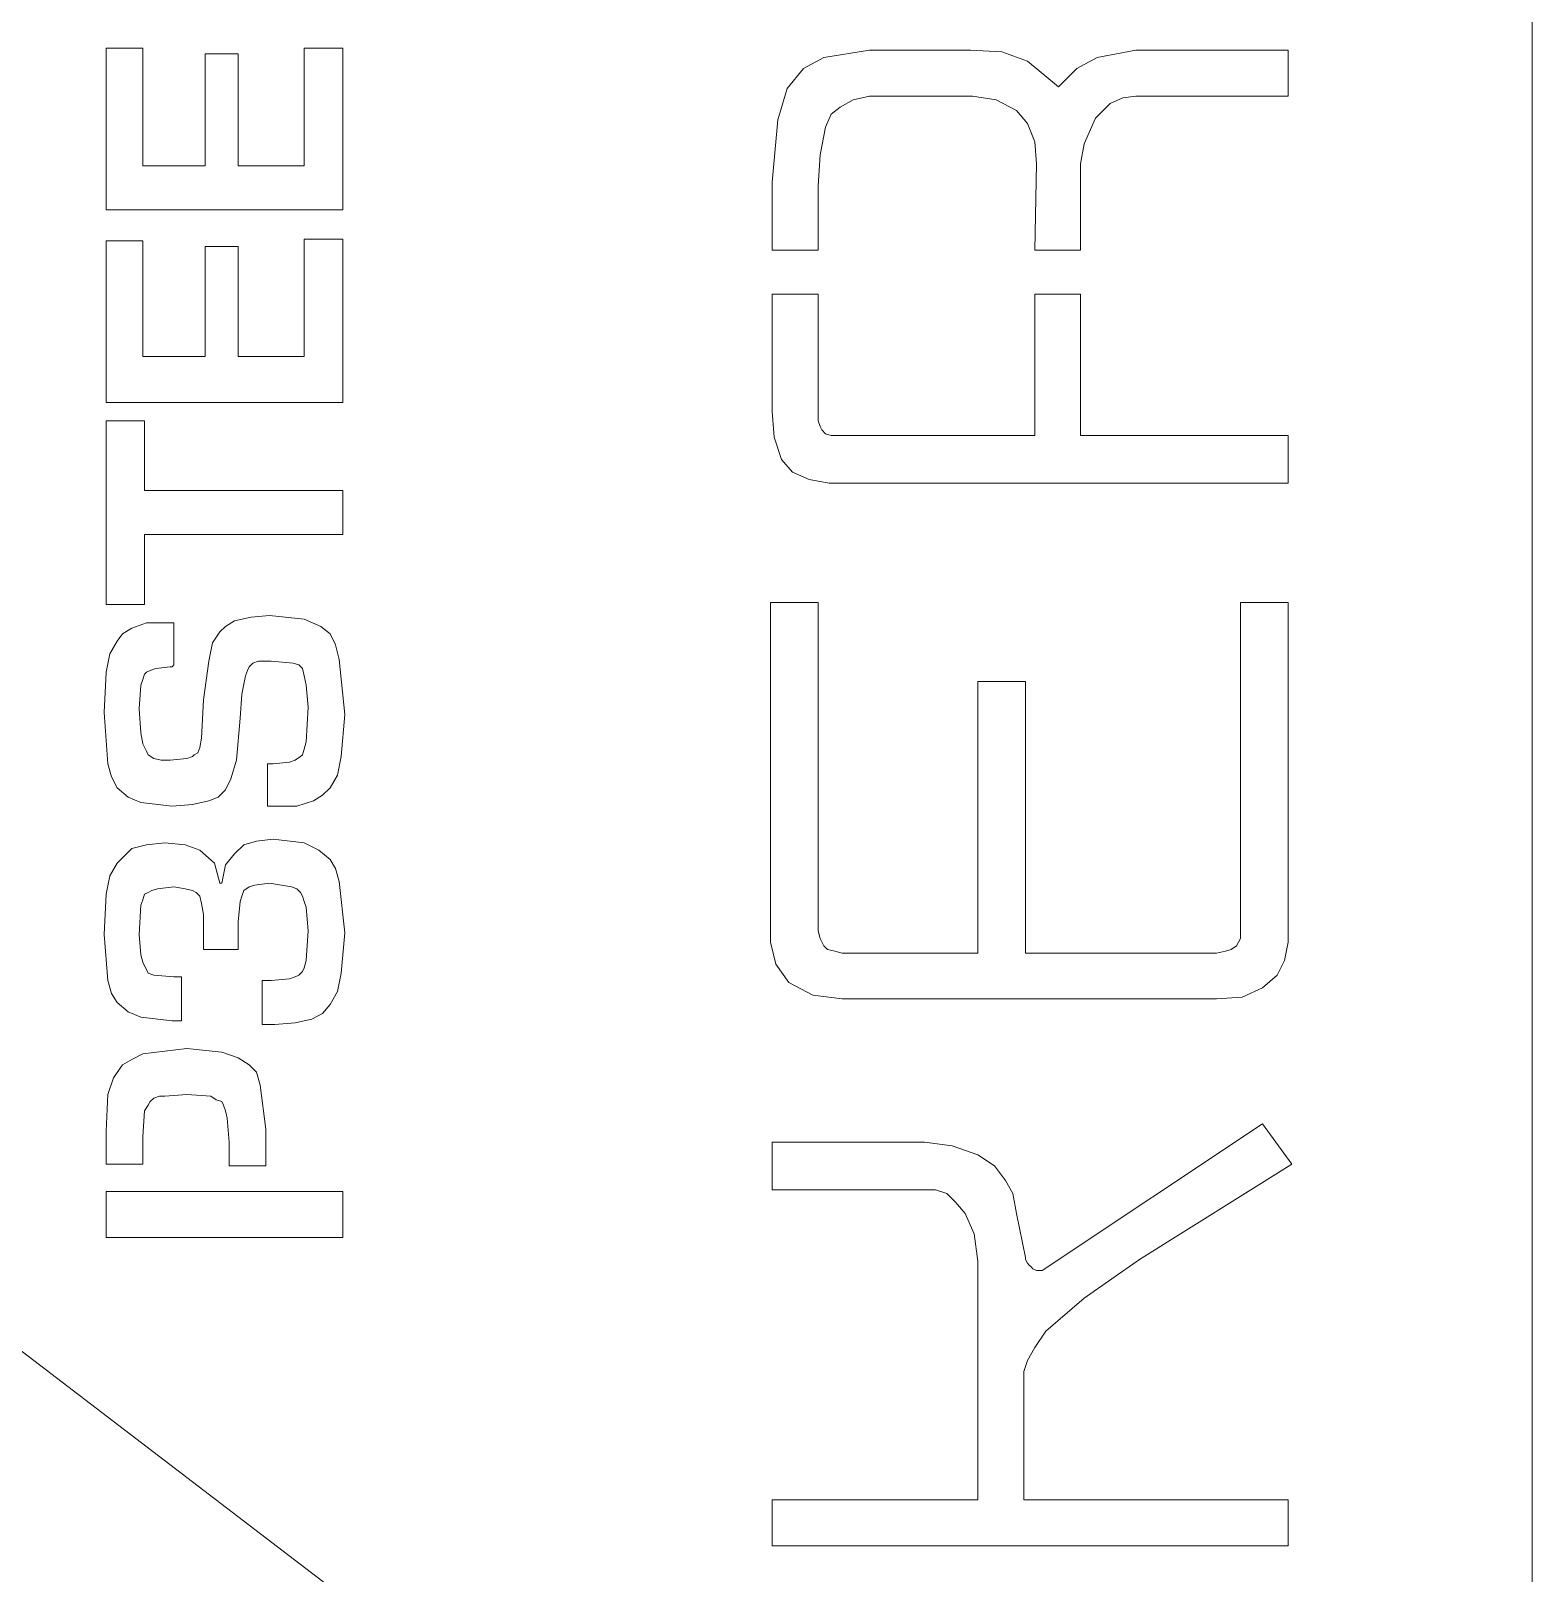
# Model space of a CAD drawing. Header units: inches. Extents: x 0 to 612, y 168 to 624.
# Drawn here: x 41.76 to 70.06, y 340.35 to 369.42 of the extents above; entities that cross this region are included whole.
import ezdxf

# ---------------------------------------------------------------- set-up
doc = ezdxf.new("R2010")
doc.units = ezdxf.units.IN
doc.header["$MEASUREMENT"] = 0
doc.layers.add('Capa 1', color=7, linetype='Continuous')

# ---------------------------------------------------------------- blocks, each defined once
blk = doc.blocks.new('block 1224')
at = {"layer": 'Capa 1', "color": 7, "lineweight": 9, "true_color": 0xffffff}
blk.add_lwpolyline([(45.88, 349.926), (45.673, 350.063), (45.362, 350.168), (44.705, 350.237)], dxfattribs=at)
blk = doc.blocks.new('block 1226')
at = {"layer": 'Capa 1', "color": 7, "lineweight": 9, "true_color": 0xffffff}
blk.add_lwpolyline([(46.192, 348.023), (46.192, 348.508)], dxfattribs=at)
blk = doc.blocks.new('block 1227')
at = {"layer": 'Capa 1', "color": 7, "lineweight": 9, "true_color": 0xffffff}
blk.add_lwpolyline([(45.5, 348.473), (45.5, 348.023)], dxfattribs=at)
blk = doc.blocks.new('block 1229')
at = {"layer": 'Capa 1', "color": 7, "lineweight": 9, "true_color": 0xffffff}
blk.add_lwpolyline([(44.705, 349.372), (45.154, 349.338), (45.258, 349.269), (45.362, 349.234)], dxfattribs=at)
blk = doc.blocks.new('block 1232')
at = {"layer": 'Capa 1', "color": 7, "lineweight": 9, "true_color": 0xffffff}
blk.add_lwpolyline([(43.183, 348.058), (43.875, 348.058)], dxfattribs=at)
blk = doc.blocks.new('block 1238')
at = {"layer": 'Capa 1', "color": 7, "lineweight": 9, "true_color": 0xffffff}
blk.add_lwpolyline([(45.5, 348.023), (46.192, 348.023)], dxfattribs=at)
blk = doc.blocks.new('block 1241')
at = {"layer": 'Capa 1', "color": 7, "lineweight": 9, "true_color": 0xffffff}
blk.add_lwpolyline([(45.362, 349.234), (45.396, 349.165), (45.431, 349.061), (45.466, 348.923), (45.5, 348.473)], dxfattribs=at)
blk = doc.blocks.new('block 1243')
at = {"layer": 'Capa 1', "color": 7, "lineweight": 9, "true_color": 0xffffff}
blk.add_lwpolyline([(44.013, 349.234), (44.082, 349.303), (44.186, 349.338), (44.29, 349.338), (44.705, 349.372)], dxfattribs=at)
blk = doc.blocks.new('block 1247')
at = {"layer": 'Capa 1', "color": 7, "lineweight": 9, "true_color": 0xffffff}
blk.add_lwpolyline([(43.183, 348.681), (43.183, 348.058)], dxfattribs=at)
blk = doc.blocks.new('block 1248')
at = {"layer": 'Capa 1', "color": 7, "lineweight": 9, "true_color": 0xffffff}
blk.add_lwpolyline([(43.494, 349.926), (43.321, 349.684), (43.217, 349.372), (43.183, 348.681)], dxfattribs=at)
blk = doc.blocks.new('block 1251')
at = {"layer": 'Capa 1', "color": 7, "lineweight": 9, "true_color": 0xffffff}
blk.add_lwpolyline([(46.192, 348.715), (46.088, 349.545), (46.019, 349.787), (45.88, 349.926)], dxfattribs=at)
blk = doc.blocks.new('block 1252')
at = {"layer": 'Capa 1', "color": 7, "lineweight": 9, "true_color": 0xffffff}
blk.add_lwpolyline([(46.192, 348.508), (46.192, 348.715)], dxfattribs=at)
blk = doc.blocks.new('block 1254')
at = {"layer": 'Capa 1', "color": 7, "lineweight": 9, "true_color": 0xffffff}
blk.add_lwpolyline([(44.462, 358.262), (44.29, 358.262)], dxfattribs=at)
blk = doc.blocks.new('block 1255')
at = {"layer": 'Capa 1', "color": 7, "lineweight": 9, "true_color": 0xffffff}
blk.add_lwpolyline([(44.462, 357.467), (44.462, 358.262)], dxfattribs=at)
blk = doc.blocks.new('block 1256')
at = {"layer": 'Capa 1', "color": 7, "lineweight": 9, "true_color": 0xffffff}
blk.add_lwpolyline([(44.393, 357.432), (44.428, 357.432), (44.462, 357.467)], dxfattribs=at)
blk = doc.blocks.new('block 1257')
at = {"layer": 'Capa 1', "color": 7, "lineweight": 9, "true_color": 0xffffff}
blk.add_lwpolyline([(43.909, 357.293), (43.944, 357.328), (44.013, 357.362), (44.117, 357.397), (44.393, 357.432)], dxfattribs=at)
blk = doc.blocks.new('block 1258')
at = {"layer": 'Capa 1', "color": 7, "lineweight": 9, "true_color": 0xffffff}
blk.add_lwpolyline([(43.805, 356.636), (43.84, 357.086), (43.875, 357.189), (43.909, 357.293)], dxfattribs=at)
blk = doc.blocks.new('block 1259')
at = {"layer": 'Capa 1', "color": 7, "lineweight": 9, "true_color": 0xffffff}
blk.add_lwpolyline([(43.944, 355.841), (43.875, 355.979), (43.84, 356.187), (43.805, 356.636)], dxfattribs=at)
blk = doc.blocks.new('block 1260')
at = {"layer": 'Capa 1', "color": 7, "lineweight": 9, "true_color": 0xffffff}
blk.add_lwpolyline([(44.393, 355.668), (44.22, 355.668), (44.082, 355.702), (43.978, 355.771), (43.944, 355.841)], dxfattribs=at)
blk = doc.blocks.new('block 1261')
at = {"layer": 'Capa 1', "color": 7, "lineweight": 9, "true_color": 0xffffff}
blk.add_lwpolyline([(44.912, 355.806), (44.843, 355.771), (44.809, 355.737), (44.705, 355.702), (44.393, 355.668)], dxfattribs=at)
blk = doc.blocks.new('block 1262')
at = {"layer": 'Capa 1', "color": 7, "lineweight": 9, "true_color": 0xffffff}
blk.add_lwpolyline([(45.016, 356.809), (44.981, 356.083), (44.947, 355.91), (44.912, 355.806)], dxfattribs=at)
blk = doc.blocks.new('block 1263')
at = {"layer": 'Capa 1', "color": 7, "lineweight": 9, "true_color": 0xffffff}
blk.add_lwpolyline([(45.327, 358.089), (45.189, 357.882), (45.12, 357.535), (45.016, 356.809)], dxfattribs=at)
blk = doc.blocks.new('block 1264')
at = {"layer": 'Capa 1', "color": 7, "lineweight": 9, "true_color": 0xffffff}
blk.add_lwpolyline([(46.261, 358.4), (45.915, 358.365), (45.604, 358.297), (45.431, 358.192), (45.327, 358.089)], dxfattribs=at)
blk = doc.blocks.new('block 1265')
at = {"layer": 'Capa 1', "color": 7, "lineweight": 9, "true_color": 0xffffff}
blk.add_lwpolyline([(47.403, 358.055), (47.23, 358.192), (46.918, 358.331), (46.261, 358.4)], dxfattribs=at)
blk = doc.blocks.new('block 1266')
at = {"layer": 'Capa 1', "color": 7, "lineweight": 9, "true_color": 0xffffff}
blk.add_lwpolyline([(47.679, 356.532), (47.576, 357.57), (47.506, 357.847), (47.403, 358.055)], dxfattribs=at)
blk = doc.blocks.new('block 1268')
at = {"layer": 'Capa 1', "color": 7, "lineweight": 9, "true_color": 0xffffff}
blk.add_lwpolyline([(46.399, 354.803), (46.78, 354.803), (47.091, 354.906), (47.264, 355.011), (47.403, 355.148)], dxfattribs=at)
blk = doc.blocks.new('block 1270')
at = {"layer": 'Capa 1', "color": 7, "lineweight": 9, "true_color": 0xffffff}
blk.add_lwpolyline([(43.875, 348.576), (43.909, 349.061), (43.978, 349.165), (44.013, 349.234)], dxfattribs=at)
blk = doc.blocks.new('block 1271')
at = {"layer": 'Capa 1', "color": 7, "lineweight": 9, "true_color": 0xffffff}
blk.add_lwpolyline([(43.875, 348.058), (43.875, 348.576)], dxfattribs=at)
blk = doc.blocks.new('block 1275')
at = {"layer": 'Capa 1', "color": 7, "lineweight": 9, "true_color": 0xffffff}
blk.add_lwpolyline([(44.705, 350.237), (43.875, 350.133), (43.667, 350.029), (43.494, 349.926)], dxfattribs=at)
blk = doc.blocks.new('block 1369')
at = {"layer": 'Capa 1', "color": 7, "lineweight": 9, "true_color": 0xffffff}
blk.add_lwpolyline([(47.403, 355.148), (47.541, 355.391), (47.61, 355.737), (47.679, 356.532)], dxfattribs=at)
blk = doc.blocks.new('block 1371')
at = {"layer": 'Capa 1', "color": 7, "lineweight": 9, "true_color": 0xffffff}
blk.add_lwpolyline([(46.227, 354.803), (46.399, 354.803)], dxfattribs=at)
blk = doc.blocks.new('block 1378')
at = {"layer": 'Capa 1', "color": 7, "lineweight": 9, "true_color": 0xffffff}
blk.add_lwpolyline([(65.459, 341.728), (65.459, 340.863)], dxfattribs=at)
blk = doc.blocks.new('block 1379')
at = {"layer": 'Capa 1', "color": 7, "lineweight": 9, "true_color": 0xffffff}
blk.add_lwpolyline([(60.478, 341.728), (65.459, 341.728)], dxfattribs=at)
blk = doc.blocks.new('block 1380')
at = {"layer": 'Capa 1', "color": 7, "lineweight": 9, "true_color": 0xffffff}
blk.add_lwpolyline([(60.478, 344.149), (60.478, 341.728)], dxfattribs=at)
blk = doc.blocks.new('block 1381')
at = {"layer": 'Capa 1', "color": 7, "lineweight": 9, "true_color": 0xffffff}
blk.add_lwpolyline([(62.657, 346.259), (61.619, 345.533), (60.893, 344.91), (60.686, 344.599), (60.547, 344.356), (60.478, 344.149)], dxfattribs=at)
blk = doc.blocks.new('block 1382')
at = {"layer": 'Capa 1', "color": 7, "lineweight": 9, "true_color": 0xffffff}
blk.add_lwpolyline([(65.528, 348.058), (62.657, 346.259)], dxfattribs=at)
blk = doc.blocks.new('block 1383')
at = {"layer": 'Capa 1', "color": 7, "lineweight": 9, "true_color": 0xffffff}
blk.add_lwpolyline([(64.56, 358.643), (65.459, 358.643)], dxfattribs=at)
blk = doc.blocks.new('block 1384')
at = {"layer": 'Capa 1', "color": 7, "lineweight": 9, "true_color": 0xffffff}
blk.add_lwpolyline([(64.56, 352.451), (64.56, 358.643)], dxfattribs=at)
blk = doc.blocks.new('block 1385')
at = {"layer": 'Capa 1', "color": 7, "lineweight": 9, "true_color": 0xffffff}
blk.add_lwpolyline([(64.11, 352.035), (64.283, 352.07), (64.386, 352.104), (64.49, 352.174), (64.525, 352.243), (64.56, 352.312), (64.56, 352.451)], dxfattribs=at)
blk = doc.blocks.new('block 1386')
at = {"layer": 'Capa 1', "color": 7, "lineweight": 9, "true_color": 0xffffff}
blk.add_lwpolyline([(60.512, 352.035), (64.11, 352.035)], dxfattribs=at)
blk = doc.blocks.new('block 1387')
at = {"layer": 'Capa 1', "color": 7, "lineweight": 9, "true_color": 0xffffff}
blk.add_lwpolyline([(60.512, 357.155), (60.512, 352.035)], dxfattribs=at)
blk = doc.blocks.new('block 1388')
at = {"layer": 'Capa 1', "color": 7, "lineweight": 9, "true_color": 0xffffff}
blk.add_lwpolyline([(59.613, 357.155), (60.512, 357.155)], dxfattribs=at)
blk = doc.blocks.new('block 1389')
at = {"layer": 'Capa 1', "color": 7, "lineweight": 9, "true_color": 0xffffff}
blk.add_lwpolyline([(59.613, 352.035), (59.613, 357.155)], dxfattribs=at)
blk = doc.blocks.new('block 1390')
at = {"layer": 'Capa 1', "color": 7, "lineweight": 9, "true_color": 0xffffff}
blk.add_lwpolyline([(57.053, 352.035), (59.613, 352.035)], dxfattribs=at)
blk = doc.blocks.new('block 1391')
at = {"layer": 'Capa 1', "color": 7, "lineweight": 9, "true_color": 0xffffff}
blk.add_lwpolyline([(56.604, 352.451), (56.638, 352.312), (56.708, 352.174), (56.776, 352.104), (56.915, 352.07), (57.053, 352.035)], dxfattribs=at)
blk = doc.blocks.new('block 1392')
at = {"layer": 'Capa 1', "color": 7, "lineweight": 9, "true_color": 0xffffff}
blk.add_lwpolyline([(56.604, 358.643), (56.604, 352.451)], dxfattribs=at)
blk = doc.blocks.new('block 1393')
at = {"layer": 'Capa 1', "color": 7, "lineweight": 9, "true_color": 0xffffff}
blk.add_lwpolyline([(55.705, 358.643), (56.604, 358.643)], dxfattribs=at)
blk = doc.blocks.new('block 1394')
at = {"layer": 'Capa 1', "color": 7, "lineweight": 9, "true_color": 0xffffff}
blk.add_lwpolyline([(55.705, 352.243), (55.705, 358.643)], dxfattribs=at)
blk = doc.blocks.new('block 1395')
at = {"layer": 'Capa 1', "color": 7, "lineweight": 9, "true_color": 0xffffff}
blk.add_lwpolyline([(57.053, 351.171), (56.5, 351.24), (56.05, 351.482), (55.808, 351.828), (55.705, 352.243)], dxfattribs=at)
blk = doc.blocks.new('block 1396')
at = {"layer": 'Capa 1', "color": 7, "lineweight": 9, "true_color": 0xffffff}
blk.add_lwpolyline([(64.11, 351.171), (57.053, 351.171)], dxfattribs=at)
blk = doc.blocks.new('block 1397')
at = {"layer": 'Capa 1', "color": 7, "lineweight": 9, "true_color": 0xffffff}
blk.add_lwpolyline([(65.459, 352.243), (65.39, 351.897), (65.251, 351.62), (64.975, 351.379), (64.594, 351.206), (64.11, 351.171)], dxfattribs=at)
blk = doc.blocks.new('block 1398')
at = {"layer": 'Capa 1', "color": 7, "lineweight": 9, "true_color": 0xffffff}
blk.add_lwpolyline([(65.459, 358.643), (65.459, 352.243)], dxfattribs=at)
blk = doc.blocks.new('block 1399')
at = {"layer": 'Capa 1', "color": 7, "lineweight": 9, "true_color": 0xffffff}
blk.add_lwpolyline([(56.604, 362.205), (56.604, 362.066), (56.638, 361.963), (56.673, 361.894), (56.742, 361.824), (56.846, 361.79), (57.019, 361.79)], dxfattribs=at)
blk = doc.blocks.new('block 1400')
at = {"layer": 'Capa 1', "color": 7, "lineweight": 9, "true_color": 0xffffff}
blk.add_lwpolyline([(56.604, 364.454), (56.604, 362.205)], dxfattribs=at)
blk = doc.blocks.new('block 1401')
at = {"layer": 'Capa 1', "color": 7, "lineweight": 9, "true_color": 0xffffff}
blk.add_lwpolyline([(55.739, 364.454), (56.604, 364.454)], dxfattribs=at)
blk = doc.blocks.new('block 1402')
at = {"layer": 'Capa 1', "color": 7, "lineweight": 9, "true_color": 0xffffff}
blk.add_lwpolyline([(55.739, 362.24), (55.739, 364.454)], dxfattribs=at)
blk = doc.blocks.new('block 1403')
at = {"layer": 'Capa 1', "color": 7, "lineweight": 9, "true_color": 0xffffff}
blk.add_lwpolyline([(56.811, 360.891), (56.431, 360.96), (56.119, 361.099), (55.912, 361.341), (55.773, 361.756), (55.739, 362.24)], dxfattribs=at)
blk = doc.blocks.new('block 1404')
at = {"layer": 'Capa 1', "color": 7, "lineweight": 9, "true_color": 0xffffff}
blk.add_lwpolyline([(65.459, 360.891), (56.811, 360.891)], dxfattribs=at)
blk = doc.blocks.new('block 1405')
at = {"layer": 'Capa 1', "color": 7, "lineweight": 9, "true_color": 0xffffff}
blk.add_lwpolyline([(65.459, 361.79), (65.459, 360.891)], dxfattribs=at)
blk = doc.blocks.new('block 1406')
at = {"layer": 'Capa 1', "color": 7, "lineweight": 9, "true_color": 0xffffff}
blk.add_lwpolyline([(61.55, 361.79), (65.459, 361.79)], dxfattribs=at)
blk = doc.blocks.new('block 1407')
at = {"layer": 'Capa 1', "color": 7, "lineweight": 9, "true_color": 0xffffff}
blk.add_lwpolyline([(61.55, 364.454), (61.55, 361.79)], dxfattribs=at)
blk = doc.blocks.new('block 1408')
at = {"layer": 'Capa 1', "color": 7, "lineweight": 9, "true_color": 0xffffff}
blk.add_lwpolyline([(60.686, 364.454), (61.55, 364.454)], dxfattribs=at)
blk = doc.blocks.new('block 1409')
at = {"layer": 'Capa 1', "color": 7, "lineweight": 9, "true_color": 0xffffff}
blk.add_lwpolyline([(60.686, 361.79), (60.686, 364.454)], dxfattribs=at)
blk = doc.blocks.new('block 1410')
at = {"layer": 'Capa 1', "color": 7, "lineweight": 9, "true_color": 0xffffff}
blk.add_lwpolyline([(57.019, 361.79), (60.686, 361.79)], dxfattribs=at)
blk = doc.blocks.new('block 1411')
at = {"layer": 'Capa 1', "color": 7, "lineweight": 9, "true_color": 0xffffff}
blk.add_lwpolyline([(57.572, 368.189), (57.261, 368.12), (57.019, 367.982), (56.846, 367.844), (56.742, 367.602)], dxfattribs=at)
blk = doc.blocks.new('block 1412')
at = {"layer": 'Capa 1', "color": 7, "lineweight": 9, "true_color": 0xffffff}
blk.add_lwpolyline([(59.509, 368.189), (57.572, 368.189)], dxfattribs=at)
blk = doc.blocks.new('block 1413')
at = {"layer": 'Capa 1', "color": 7, "lineweight": 9, "true_color": 0xffffff}
blk.add_lwpolyline([(60.72, 366.909), (60.686, 367.324), (60.547, 367.671), (60.339, 367.913), (59.959, 368.12), (59.509, 368.189)], dxfattribs=at)
blk = doc.blocks.new('block 1414')
at = {"layer": 'Capa 1', "color": 7, "lineweight": 9, "true_color": 0xffffff}
blk.add_lwpolyline([(60.686, 365.283), (60.72, 366.909)], dxfattribs=at)
blk = doc.blocks.new('block 1415')
at = {"layer": 'Capa 1', "color": 7, "lineweight": 9, "true_color": 0xffffff}
blk.add_lwpolyline([(61.55, 365.283), (60.686, 365.283)], dxfattribs=at)
blk = doc.blocks.new('block 1416')
at = {"layer": 'Capa 1', "color": 7, "lineweight": 9, "true_color": 0xffffff}
blk.add_lwpolyline([(61.55, 366.909), (61.55, 365.283)], dxfattribs=at)
blk = doc.blocks.new('block 1417')
at = {"layer": 'Capa 1', "color": 7, "lineweight": 9, "true_color": 0xffffff}
blk.add_lwpolyline([(61.827, 367.774), (61.619, 367.29), (61.55, 366.909)], dxfattribs=at)
blk = doc.blocks.new('block 1418')
at = {"layer": 'Capa 1', "color": 7, "lineweight": 9, "true_color": 0xffffff}
blk.add_lwpolyline([(62.588, 368.189), (62.346, 368.155), (62.104, 368.051), (61.827, 367.774)], dxfattribs=at)
blk = doc.blocks.new('block 1419')
at = {"layer": 'Capa 1', "color": 7, "lineweight": 9, "true_color": 0xffffff}
blk.add_lwpolyline([(65.459, 368.189), (62.588, 368.189)], dxfattribs=at)
blk = doc.blocks.new('block 1420')
at = {"layer": 'Capa 1', "color": 7, "lineweight": 9, "true_color": 0xffffff}
blk.add_lwpolyline([(65.459, 369.054), (65.459, 368.189)], dxfattribs=at)
blk = doc.blocks.new('block 1421')
at = {"layer": 'Capa 1', "color": 7, "lineweight": 9, "true_color": 0xffffff}
blk.add_lwpolyline([(62.588, 369.054), (65.459, 369.054)], dxfattribs=at)
blk = doc.blocks.new('block 1422')
at = {"layer": 'Capa 1', "color": 7, "lineweight": 9, "true_color": 0xffffff}
blk.add_lwpolyline([(61.135, 368.362), (61.481, 368.708), (61.861, 368.916), (62.588, 369.054)], dxfattribs=at)
blk = doc.blocks.new('block 1423')
at = {"layer": 'Capa 1', "color": 7, "lineweight": 9, "true_color": 0xffffff}
blk.add_lwpolyline([(59.475, 369.054), (60.062, 369.02), (60.547, 368.847), (61.135, 368.362)], dxfattribs=at)
blk = doc.blocks.new('block 1424')
at = {"layer": 'Capa 1', "color": 7, "lineweight": 9, "true_color": 0xffffff}
blk.add_lwpolyline([(57.572, 369.054), (59.475, 369.054)], dxfattribs=at)
blk = doc.blocks.new('block 1425')
at = {"layer": 'Capa 1', "color": 7, "lineweight": 9, "true_color": 0xffffff}
blk.add_lwpolyline([(56.016, 368.328), (56.327, 368.708), (56.708, 368.916), (57.572, 369.054)], dxfattribs=at)
blk = doc.blocks.new('block 1426')
at = {"layer": 'Capa 1', "color": 7, "lineweight": 9, "true_color": 0xffffff}
blk.add_lwpolyline([(55.739, 366.563), (55.843, 367.74), (56.016, 368.328)], dxfattribs=at)
blk = doc.blocks.new('block 1427')
at = {"layer": 'Capa 1', "color": 7, "lineweight": 9, "true_color": 0xffffff}
blk.add_lwpolyline([(55.739, 365.283), (55.739, 366.563)], dxfattribs=at)
blk = doc.blocks.new('block 1428')
at = {"layer": 'Capa 1', "color": 7, "lineweight": 9, "true_color": 0xffffff}
blk.add_lwpolyline([(56.604, 365.283), (55.739, 365.283)], dxfattribs=at)
blk = doc.blocks.new('block 1430')
at = {"layer": 'Capa 1', "color": 7, "lineweight": 9, "true_color": 0xffffff}
blk.add_lwpolyline([(56.742, 367.602), (56.638, 367.082), (56.604, 366.494)], dxfattribs=at)
blk = doc.blocks.new('block 1437')
at = {"layer": 'Capa 1', "color": 7, "lineweight": 9, "true_color": 0xffffff}
blk.add_lwpolyline([(43.875, 366.875), (43.875, 369.089)], dxfattribs=at)
blk = doc.blocks.new('block 1438')
at = {"layer": 'Capa 1', "color": 7, "lineweight": 9, "true_color": 0xffffff}
blk.add_lwpolyline([(45.05, 366.875), (43.875, 366.875)], dxfattribs=at)
blk = doc.blocks.new('block 1439')
at = {"layer": 'Capa 1', "color": 7, "lineweight": 9, "true_color": 0xffffff}
blk.add_lwpolyline([(45.05, 368.985), (45.05, 366.875)], dxfattribs=at)
blk = doc.blocks.new('block 1440')
at = {"layer": 'Capa 1', "color": 7, "lineweight": 9, "true_color": 0xffffff}
blk.add_lwpolyline([(45.673, 368.985), (45.05, 368.985)], dxfattribs=at)
blk = doc.blocks.new('block 1441')
at = {"layer": 'Capa 1', "color": 7, "lineweight": 9, "true_color": 0xffffff}
blk.add_lwpolyline([(45.673, 366.875), (45.673, 368.985)], dxfattribs=at)
blk = doc.blocks.new('block 1442')
at = {"layer": 'Capa 1', "color": 7, "lineweight": 9, "true_color": 0xffffff}
blk.add_lwpolyline([(46.918, 366.875), (45.673, 366.875)], dxfattribs=at)
blk = doc.blocks.new('block 1443')
at = {"layer": 'Capa 1', "color": 7, "lineweight": 9, "true_color": 0xffffff}
blk.add_lwpolyline([(46.918, 369.089), (46.918, 366.875)], dxfattribs=at)
blk = doc.blocks.new('block 1444')
at = {"layer": 'Capa 1', "color": 7, "lineweight": 9, "true_color": 0xffffff}
blk.add_lwpolyline([(47.645, 369.089), (46.918, 369.089)], dxfattribs=at)
blk = doc.blocks.new('block 1445')
at = {"layer": 'Capa 1', "color": 7, "lineweight": 9, "true_color": 0xffffff}
blk.add_lwpolyline([(47.645, 366.045), (47.645, 369.089)], dxfattribs=at)
blk = doc.blocks.new('block 1446')
at = {"layer": 'Capa 1', "color": 7, "lineweight": 9, "true_color": 0xffffff}
blk.add_lwpolyline([(43.183, 366.045), (47.645, 366.045)], dxfattribs=at)
blk = doc.blocks.new('block 1447')
at = {"layer": 'Capa 1', "color": 7, "lineweight": 9, "true_color": 0xffffff}
blk.add_lwpolyline([(43.183, 369.089), (43.183, 366.045)], dxfattribs=at)
blk = doc.blocks.new('block 1448')
at = {"layer": 'Capa 1', "color": 7, "lineweight": 9, "true_color": 0xffffff}
blk.add_lwpolyline([(43.875, 369.089), (43.183, 369.089)], dxfattribs=at)
blk = doc.blocks.new('block 1468')
at = {"layer": 'Capa 1', "color": 7, "lineweight": 9, "true_color": 0xffffff}
blk.add_lwpolyline([(64.975, 348.818), (65.528, 348.058)], dxfattribs=at)
blk = doc.blocks.new('block 1469')
at = {"layer": 'Capa 1', "color": 7, "lineweight": 9, "true_color": 0xffffff}
blk.add_lwpolyline([(60.824, 346.052), (64.975, 348.818)], dxfattribs=at)
blk = doc.blocks.new('block 1470')
at = {"layer": 'Capa 1', "color": 7, "lineweight": 9, "true_color": 0xffffff}
blk.add_lwpolyline([(60.512, 346.294), (60.512, 346.259), (60.547, 346.19), (60.582, 346.155), (60.616, 346.121), (60.651, 346.086), (60.72, 346.052), (60.754, 346.052), (60.824, 346.052)], dxfattribs=at)
blk = doc.blocks.new('block 1471')
at = {"layer": 'Capa 1', "color": 7, "lineweight": 9, "true_color": 0xffffff}
blk.add_lwpolyline([(60.132, 347.747), (60.27, 347.505), (60.339, 347.124), (60.512, 346.294)], dxfattribs=at)
blk = doc.blocks.new('block 1472')
at = {"layer": 'Capa 1', "color": 7, "lineweight": 9, "true_color": 0xffffff}
blk.add_lwpolyline([(58.61, 348.473), (59.129, 348.403), (59.613, 348.23), (59.924, 348.023), (60.132, 347.747)], dxfattribs=at)
blk = doc.blocks.new('block 1473')
at = {"layer": 'Capa 1', "color": 7, "lineweight": 9, "true_color": 0xffffff}
blk.add_lwpolyline([(55.739, 348.473), (58.61, 348.473)], dxfattribs=at)
blk = doc.blocks.new('block 1474')
at = {"layer": 'Capa 1', "color": 7, "lineweight": 9, "true_color": 0xffffff}
blk.add_lwpolyline([(55.739, 347.573), (55.739, 348.473)], dxfattribs=at)
blk = doc.blocks.new('block 1475')
at = {"layer": 'Capa 1', "color": 7, "lineweight": 9, "true_color": 0xffffff}
blk.add_lwpolyline([(58.645, 347.573), (55.739, 347.573)], dxfattribs=at)
blk = doc.blocks.new('block 1476')
at = {"layer": 'Capa 1', "color": 7, "lineweight": 9, "true_color": 0xffffff}
blk.add_lwpolyline([(59.371, 347.124), (59.198, 347.331), (59.025, 347.505), (58.817, 347.573), (58.645, 347.573)], dxfattribs=at)
blk = doc.blocks.new('block 1477')
at = {"layer": 'Capa 1', "color": 7, "lineweight": 9, "true_color": 0xffffff}
blk.add_lwpolyline([(59.613, 346.225), (59.544, 346.743), (59.371, 347.124)], dxfattribs=at)
blk = doc.blocks.new('block 1478')
at = {"layer": 'Capa 1', "color": 7, "lineweight": 9, "true_color": 0xffffff}
blk.add_lwpolyline([(59.613, 341.728), (59.613, 346.225)], dxfattribs=at)
blk = doc.blocks.new('block 1479')
at = {"layer": 'Capa 1', "color": 7, "lineweight": 9, "true_color": 0xffffff}
blk.add_lwpolyline([(55.739, 341.728), (59.613, 341.728)], dxfattribs=at)
blk = doc.blocks.new('block 1480')
at = {"layer": 'Capa 1', "color": 7, "lineweight": 9, "true_color": 0xffffff}
blk.add_lwpolyline([(55.739, 340.863), (55.739, 341.728)], dxfattribs=at)
blk = doc.blocks.new('block 1481')
at = {"layer": 'Capa 1', "color": 7, "lineweight": 9, "true_color": 0xffffff}
blk.add_lwpolyline([(65.459, 340.863), (55.739, 340.863)], dxfattribs=at)
blk = doc.blocks.new('block 1580')
at = {"layer": 'Capa 1', "color": 7, "lineweight": 9, "true_color": 0xffffff}
blk.add_lwpolyline([(46.227, 355.599), (46.227, 354.803)], dxfattribs=at)
blk = doc.blocks.new('block 1581')
at = {"layer": 'Capa 1', "color": 7, "lineweight": 9, "true_color": 0xffffff}
blk.add_lwpolyline([(46.331, 355.599), (46.227, 355.599)], dxfattribs=at)
blk = doc.blocks.new('block 1582')
at = {"layer": 'Capa 1', "color": 7, "lineweight": 9, "true_color": 0xffffff}
blk.add_lwpolyline([(46.884, 355.771), (46.849, 355.737), (46.746, 355.668), (46.642, 355.633), (46.331, 355.599)], dxfattribs=at)
blk = doc.blocks.new('block 1583')
at = {"layer": 'Capa 1', "color": 7, "lineweight": 9, "true_color": 0xffffff}
blk.add_lwpolyline([(46.988, 356.671), (46.953, 356.014), (46.918, 355.875), (46.884, 355.771)], dxfattribs=at)
blk = doc.blocks.new('block 1584')
at = {"layer": 'Capa 1', "color": 7, "lineweight": 9, "true_color": 0xffffff}
blk.add_lwpolyline([(46.884, 357.397), (46.918, 357.259), (46.953, 357.086), (46.988, 356.671)], dxfattribs=at)
blk = doc.blocks.new('block 1585')
at = {"layer": 'Capa 1', "color": 7, "lineweight": 9, "true_color": 0xffffff}
blk.add_lwpolyline([(46.296, 357.535), (46.711, 357.501), (46.814, 357.467), (46.884, 357.397)], dxfattribs=at)
blk = doc.blocks.new('block 1586')
at = {"layer": 'Capa 1', "color": 7, "lineweight": 9, "true_color": 0xffffff}
blk.add_lwpolyline([(45.88, 357.432), (45.95, 357.501), (46.054, 357.535), (46.296, 357.535)], dxfattribs=at)
blk = doc.blocks.new('block 1587')
at = {"layer": 'Capa 1', "color": 7, "lineweight": 9, "true_color": 0xffffff}
blk.add_lwpolyline([(45.742, 356.913), (45.812, 357.259), (45.846, 357.362), (45.88, 357.432)], dxfattribs=at)
blk = doc.blocks.new('block 1588')
at = {"layer": 'Capa 1', "color": 7, "lineweight": 9, "true_color": 0xffffff}
blk.add_lwpolyline([(45.708, 356.463), (45.742, 356.913)], dxfattribs=at)
blk = doc.blocks.new('block 1589')
at = {"layer": 'Capa 1', "color": 7, "lineweight": 9, "true_color": 0xffffff}
blk.add_lwpolyline([(45.431, 355.114), (45.535, 355.321), (45.639, 355.668), (45.708, 356.463)], dxfattribs=at)
blk = doc.blocks.new('block 1590')
at = {"layer": 'Capa 1', "color": 7, "lineweight": 9, "true_color": 0xffffff}
blk.add_lwpolyline([(44.428, 354.803), (44.809, 354.838), (45.12, 354.906), (45.292, 354.976), (45.431, 355.114)], dxfattribs=at)
blk = doc.blocks.new('block 1591')
at = {"layer": 'Capa 1', "color": 7, "lineweight": 9, "true_color": 0xffffff}
blk.add_lwpolyline([(43.39, 355.148), (43.598, 354.976), (43.84, 354.872), (44.428, 354.803)], dxfattribs=at)
blk = doc.blocks.new('block 1592')
at = {"layer": 'Capa 1', "color": 7, "lineweight": 9, "true_color": 0xffffff}
blk.add_lwpolyline([(43.148, 356.567), (43.217, 355.599), (43.286, 355.356), (43.39, 355.148)], dxfattribs=at)
blk = doc.blocks.new('block 1593')
at = {"layer": 'Capa 1', "color": 7, "lineweight": 9, "true_color": 0xffffff}
blk.add_lwpolyline([(43.39, 357.916), (43.252, 357.674), (43.183, 357.328), (43.148, 356.567)], dxfattribs=at)
blk = doc.blocks.new('block 1594')
at = {"layer": 'Capa 1', "color": 7, "lineweight": 9, "true_color": 0xffffff}
blk.add_lwpolyline([(44.29, 358.262), (43.944, 358.262), (43.667, 358.158), (43.494, 358.055), (43.39, 357.916)], dxfattribs=at)
blk = doc.blocks.new('block 1595')
at = {"layer": 'Capa 1', "color": 7, "lineweight": 9, "true_color": 0xffffff}
blk.add_lwpolyline([(45.673, 352.104), (45.673, 352.243)], dxfattribs=at)
blk = doc.blocks.new('block 1596')
at = {"layer": 'Capa 1', "color": 7, "lineweight": 9, "true_color": 0xffffff}
blk.add_lwpolyline([(45.016, 352.104), (45.673, 352.104)], dxfattribs=at)
blk = doc.blocks.new('block 1597')
at = {"layer": 'Capa 1', "color": 7, "lineweight": 9, "true_color": 0xffffff}
blk.add_lwpolyline([(45.016, 352.243), (45.016, 352.104)], dxfattribs=at)
blk = doc.blocks.new('block 1598')
at = {"layer": 'Capa 1', "color": 7, "lineweight": 9, "true_color": 0xffffff}
blk.add_lwpolyline([(44.947, 353.108), (44.981, 352.97), (45.016, 352.763), (45.016, 352.243)], dxfattribs=at)
blk = doc.blocks.new('block 1599')
at = {"layer": 'Capa 1', "color": 7, "lineweight": 9, "true_color": 0xffffff}
blk.add_lwpolyline([(44.462, 353.281), (44.67, 353.246), (44.809, 353.212), (44.877, 353.177), (44.947, 353.108)], dxfattribs=at)
blk = doc.blocks.new('block 1600')
at = {"layer": 'Capa 1', "color": 7, "lineweight": 9, "true_color": 0xffffff}
blk.add_lwpolyline([(43.909, 353.143), (43.978, 353.177), (44.047, 353.212), (44.151, 353.246), (44.462, 353.281)], dxfattribs=at)
blk = doc.blocks.new('block 1601')
at = {"layer": 'Capa 1', "color": 7, "lineweight": 9, "true_color": 0xffffff}
blk.add_lwpolyline([(43.805, 352.382), (43.84, 352.936), (43.875, 353.039), (43.909, 353.143)], dxfattribs=at)
blk = doc.blocks.new('block 1602')
at = {"layer": 'Capa 1', "color": 7, "lineweight": 9, "true_color": 0xffffff}
blk.add_lwpolyline([(43.944, 351.725), (43.909, 351.793), (43.875, 351.862), (43.84, 352.001), (43.805, 352.382)], dxfattribs=at)
blk = doc.blocks.new('block 1603')
at = {"layer": 'Capa 1', "color": 7, "lineweight": 9, "true_color": 0xffffff}
blk.add_lwpolyline([(44.462, 351.586), (44.082, 351.62), (43.978, 351.655), (43.944, 351.725)], dxfattribs=at)
blk = doc.blocks.new('block 1604')
at = {"layer": 'Capa 1', "color": 7, "lineweight": 9, "true_color": 0xffffff}
blk.add_lwpolyline([(44.601, 351.586), (44.462, 351.586)], dxfattribs=at)
blk = doc.blocks.new('block 1605')
at = {"layer": 'Capa 1', "color": 7, "lineweight": 9, "true_color": 0xffffff}
blk.add_lwpolyline([(44.601, 350.756), (44.601, 351.586)], dxfattribs=at)
blk = doc.blocks.new('block 1606')
at = {"layer": 'Capa 1', "color": 7, "lineweight": 9, "true_color": 0xffffff}
blk.add_lwpolyline([(44.428, 350.756), (44.601, 350.756)], dxfattribs=at)
blk = doc.blocks.new('block 1607')
at = {"layer": 'Capa 1', "color": 7, "lineweight": 9, "true_color": 0xffffff}
blk.add_lwpolyline([(43.39, 351.102), (43.598, 350.929), (43.84, 350.825), (44.428, 350.756)], dxfattribs=at)
blk = doc.blocks.new('block 1608')
at = {"layer": 'Capa 1', "color": 7, "lineweight": 9, "true_color": 0xffffff}
blk.add_lwpolyline([(43.148, 352.382), (43.217, 351.517), (43.286, 351.274), (43.39, 351.102)], dxfattribs=at)
blk = doc.blocks.new('block 1609')
at = {"layer": 'Capa 1', "color": 7, "lineweight": 9, "true_color": 0xffffff}
blk.add_lwpolyline([(43.39, 353.73), (43.252, 353.488), (43.183, 353.143), (43.148, 352.382)], dxfattribs=at)
blk = doc.blocks.new('block 1610')
at = {"layer": 'Capa 1', "color": 7, "lineweight": 9, "true_color": 0xffffff}
blk.add_lwpolyline([(44.29, 354.111), (43.944, 354.076), (43.667, 354.008), (43.528, 353.869), (43.39, 353.73)], dxfattribs=at)
blk = doc.blocks.new('block 1611')
at = {"layer": 'Capa 1', "color": 7, "lineweight": 9, "true_color": 0xffffff}
blk.add_lwpolyline([(45.327, 353.35), (45.224, 353.73), (44.947, 353.973), (44.67, 354.076), (44.29, 354.111)], dxfattribs=at)
blk = doc.blocks.new('block 1612')
at = {"layer": 'Capa 1', "color": 7, "lineweight": 9, "true_color": 0xffffff}
blk.add_lwpolyline([(45.362, 353.35), (45.327, 353.35)], dxfattribs=at)
blk = doc.blocks.new('block 1613')
at = {"layer": 'Capa 1', "color": 7, "lineweight": 9, "true_color": 0xffffff}
blk.add_lwpolyline([(46.331, 354.181), (46.019, 354.146), (45.777, 354.076), (45.604, 353.903), (45.431, 353.696), (45.362, 353.35)], dxfattribs=at)
blk = doc.blocks.new('block 1614')
at = {"layer": 'Capa 1', "color": 7, "lineweight": 9, "true_color": 0xffffff}
blk.add_lwpolyline([(47.403, 353.8), (47.195, 353.973), (46.918, 354.111), (46.331, 354.181)], dxfattribs=at)
blk = doc.blocks.new('block 1615')
at = {"layer": 'Capa 1', "color": 7, "lineweight": 9, "true_color": 0xffffff}
blk.add_lwpolyline([(47.679, 352.416), (47.576, 353.385), (47.506, 353.627), (47.403, 353.8)], dxfattribs=at)
blk = doc.blocks.new('block 1616')
at = {"layer": 'Capa 1', "color": 7, "lineweight": 9, "true_color": 0xffffff}
blk.add_lwpolyline([(47.403, 351.067), (47.541, 351.31), (47.61, 351.655), (47.679, 352.416)], dxfattribs=at)
blk = doc.blocks.new('block 1617')
at = {"layer": 'Capa 1', "color": 7, "lineweight": 9, "true_color": 0xffffff}
blk.add_lwpolyline([(46.365, 350.687), (46.746, 350.722), (47.057, 350.791), (47.264, 350.895), (47.403, 351.067)], dxfattribs=at)
blk = doc.blocks.new('block 1618')
at = {"layer": 'Capa 1', "color": 7, "lineweight": 9, "true_color": 0xffffff}
blk.add_lwpolyline([(46.123, 350.687), (46.365, 350.687)], dxfattribs=at)
blk = doc.blocks.new('block 1619')
at = {"layer": 'Capa 1', "color": 7, "lineweight": 9, "true_color": 0xffffff}
blk.add_lwpolyline([(46.123, 351.517), (46.123, 350.687)], dxfattribs=at)
blk = doc.blocks.new('block 1620')
at = {"layer": 'Capa 1', "color": 7, "lineweight": 9, "true_color": 0xffffff}
blk.add_lwpolyline([(46.296, 351.517), (46.227, 351.517), (46.123, 351.517)], dxfattribs=at)
blk = doc.blocks.new('block 1621')
at = {"layer": 'Capa 1', "color": 7, "lineweight": 9, "true_color": 0xffffff}
blk.add_lwpolyline([(46.884, 351.689), (46.814, 351.62), (46.746, 351.586), (46.642, 351.552), (46.296, 351.517)], dxfattribs=at)
blk = doc.blocks.new('block 1622')
at = {"layer": 'Capa 1', "color": 7, "lineweight": 9, "true_color": 0xffffff}
blk.add_lwpolyline([(46.988, 352.451), (46.953, 351.897), (46.918, 351.759), (46.884, 351.689)], dxfattribs=at)
blk = doc.blocks.new('block 1623')
at = {"layer": 'Capa 1', "color": 7, "lineweight": 9, "true_color": 0xffffff}
blk.add_lwpolyline([(46.849, 353.177), (46.884, 353.108), (46.918, 353.004), (46.953, 352.9), (46.988, 352.451)], dxfattribs=at)
blk = doc.blocks.new('block 1624')
at = {"layer": 'Capa 1', "color": 7, "lineweight": 9, "true_color": 0xffffff}
blk.add_lwpolyline([(46.261, 353.35), (46.676, 353.281), (46.78, 353.246), (46.849, 353.177)], dxfattribs=at)
blk = doc.blocks.new('block 1625')
at = {"layer": 'Capa 1', "color": 7, "lineweight": 9, "true_color": 0xffffff}
blk.add_lwpolyline([(45.777, 353.212), (45.88, 353.281), (45.984, 353.315), (46.261, 353.35)], dxfattribs=at)
blk = doc.blocks.new('block 1626')
at = {"layer": 'Capa 1', "color": 7, "lineweight": 9, "true_color": 0xffffff}
blk.add_lwpolyline([(45.673, 352.624), (45.708, 353.004), (45.742, 353.108), (45.777, 353.212)], dxfattribs=at)
blk = doc.blocks.new('block 1627')
at = {"layer": 'Capa 1', "color": 7, "lineweight": 9, "true_color": 0xffffff}
blk.add_lwpolyline([(45.673, 352.243), (45.673, 352.624)], dxfattribs=at)
blk = doc.blocks.new('block 1628')
at = {"layer": 'Capa 1', "color": 7, "lineweight": 9, "true_color": 0xffffff}
blk.add_lwpolyline([(47.645, 346.674), (47.645, 347.539)], dxfattribs=at)
blk = doc.blocks.new('block 1629')
at = {"layer": 'Capa 1', "color": 7, "lineweight": 9, "true_color": 0xffffff}
blk.add_lwpolyline([(43.183, 346.674), (47.645, 346.674)], dxfattribs=at)
blk = doc.blocks.new('block 1630')
at = {"layer": 'Capa 1', "color": 7, "lineweight": 9, "true_color": 0xffffff}
blk.add_lwpolyline([(43.183, 347.539), (43.183, 346.674)], dxfattribs=at)
blk = doc.blocks.new('block 1631')
at = {"layer": 'Capa 1', "color": 7, "lineweight": 9, "true_color": 0xffffff}
blk.add_lwpolyline([(47.645, 347.539), (43.183, 347.539)], dxfattribs=at)
blk = doc.blocks.new('block 1658')
at = {"layer": 'Capa 1', "color": 7, "lineweight": 9, "true_color": 0xffffff}
blk.add_lwpolyline([(43.909, 360.753), (43.909, 362.066)], dxfattribs=at)
blk = doc.blocks.new('block 1659')
at = {"layer": 'Capa 1', "color": 7, "lineweight": 9, "true_color": 0xffffff}
blk.add_lwpolyline([(47.645, 360.753), (43.909, 360.753)], dxfattribs=at)
blk = doc.blocks.new('block 1660')
at = {"layer": 'Capa 1', "color": 7, "lineweight": 9, "true_color": 0xffffff}
blk.add_lwpolyline([(47.645, 359.922), (47.645, 360.753)], dxfattribs=at)
blk = doc.blocks.new('block 1661')
at = {"layer": 'Capa 1', "color": 7, "lineweight": 9, "true_color": 0xffffff}
blk.add_lwpolyline([(43.909, 359.922), (47.645, 359.922)], dxfattribs=at)
blk = doc.blocks.new('block 1662')
at = {"layer": 'Capa 1', "color": 7, "lineweight": 9, "true_color": 0xffffff}
blk.add_lwpolyline([(43.909, 358.607), (43.909, 359.922)], dxfattribs=at)
blk = doc.blocks.new('block 1663')
at = {"layer": 'Capa 1', "color": 7, "lineweight": 9, "true_color": 0xffffff}
blk.add_lwpolyline([(43.183, 358.607), (43.909, 358.607)], dxfattribs=at)
blk = doc.blocks.new('block 1664')
at = {"layer": 'Capa 1', "color": 7, "lineweight": 9, "true_color": 0xffffff}
blk.add_lwpolyline([(43.183, 362.066), (43.183, 358.607)], dxfattribs=at)
blk = doc.blocks.new('block 1665')
at = {"layer": 'Capa 1', "color": 7, "lineweight": 9, "true_color": 0xffffff}
blk.add_lwpolyline([(43.909, 362.066), (43.183, 362.066)], dxfattribs=at)
blk = doc.blocks.new('block 1666')
at = {"layer": 'Capa 1', "color": 7, "lineweight": 9, "true_color": 0xffffff}
blk.add_lwpolyline([(43.875, 363.277), (43.875, 365.457)], dxfattribs=at)
blk = doc.blocks.new('block 1667')
at = {"layer": 'Capa 1', "color": 7, "lineweight": 9, "true_color": 0xffffff}
blk.add_lwpolyline([(45.05, 363.277), (43.875, 363.277)], dxfattribs=at)
blk = doc.blocks.new('block 1668')
at = {"layer": 'Capa 1', "color": 7, "lineweight": 9, "true_color": 0xffffff}
blk.add_lwpolyline([(45.05, 365.353), (45.05, 363.277)], dxfattribs=at)
blk = doc.blocks.new('block 1669')
at = {"layer": 'Capa 1', "color": 7, "lineweight": 9, "true_color": 0xffffff}
blk.add_lwpolyline([(45.673, 365.353), (45.05, 365.353)], dxfattribs=at)
blk = doc.blocks.new('block 1670')
at = {"layer": 'Capa 1', "color": 7, "lineweight": 9, "true_color": 0xffffff}
blk.add_lwpolyline([(45.673, 363.277), (45.673, 365.353)], dxfattribs=at)
blk = doc.blocks.new('block 1671')
at = {"layer": 'Capa 1', "color": 7, "lineweight": 9, "true_color": 0xffffff}
blk.add_lwpolyline([(46.918, 363.277), (45.673, 363.277)], dxfattribs=at)
blk = doc.blocks.new('block 1672')
at = {"layer": 'Capa 1', "color": 7, "lineweight": 9, "true_color": 0xffffff}
blk.add_lwpolyline([(46.918, 365.491), (46.918, 363.277)], dxfattribs=at)
blk = doc.blocks.new('block 1673')
at = {"layer": 'Capa 1', "color": 7, "lineweight": 9, "true_color": 0xffffff}
blk.add_lwpolyline([(47.645, 365.491), (46.918, 365.491)], dxfattribs=at)
blk = doc.blocks.new('block 1674')
at = {"layer": 'Capa 1', "color": 7, "lineweight": 9, "true_color": 0xffffff}
blk.add_lwpolyline([(47.645, 362.413), (47.645, 365.491)], dxfattribs=at)
blk = doc.blocks.new('block 1675')
at = {"layer": 'Capa 1', "color": 7, "lineweight": 9, "true_color": 0xffffff}
blk.add_lwpolyline([(43.183, 362.413), (47.645, 362.413)], dxfattribs=at)
blk = doc.blocks.new('block 1676')
at = {"layer": 'Capa 1', "color": 7, "lineweight": 9, "true_color": 0xffffff}
blk.add_lwpolyline([(43.183, 365.457), (43.183, 362.413)], dxfattribs=at)
blk = doc.blocks.new('block 1677')
at = {"layer": 'Capa 1', "color": 7, "lineweight": 9, "true_color": 0xffffff}
blk.add_lwpolyline([(43.875, 365.457), (43.183, 365.457)], dxfattribs=at)
blk = doc.blocks.new('block 1678')
at = {"layer": 'Capa 1', "color": 7, "lineweight": 9, "true_color": 0xffffff}
blk.add_lwpolyline([(10.011, 368.674), (49.513, 338.477)], dxfattribs=at)
blk = doc.blocks.new('block 1684')
at = {"layer": 'Capa 1', "color": 7, "lineweight": 9, "true_color": 0xffffff}
blk.add_lwpolyline([(70.06, 312.465), (70.06, 405.962)], dxfattribs=at)
blk = doc.blocks.new('block 2267')
at = {"layer": 'Capa 1', "color": 7, "lineweight": 9, "true_color": 0xffffff}
blk.add_lwpolyline([(56.604, 366.494), (56.604, 365.283)], dxfattribs=at)

msp = doc.modelspace()

# ---------------------------------------------------------------- block references
at = {"layer": 'Capa 1'}
for name in ['block 1684', 'block 1447', 'block 1448', 'block 1437', 'block 1439', 'block 1440', 'block 1441', 'block 1443', 'block 1444', 'block 1445', 'block 1425', 'block 1424', 'block 1423', 'block 1422', 'block 1421', 'block 1420', 'block 1678', 'block 1426', 'block 1411', 'block 1412', 'block 1413', 'block 1418', 'block 1419', 'block 1417', 'block 1430', 'block 1438', 'block 1442', 'block 1414', 'block 1416', 'block 1427', 'block 2267', 'block 1446', 'block 1676', 'block 1677', 'block 1666', 'block 1672', 'block 1673', 'block 1674', 'block 1668', 'block 1669', 'block 1670', 'block 1428', 'block 1415', 'block 1401', 'block 1402', 'block 1400', 'block 1408', 'block 1409', 'block 1407', 'block 1667', 'block 1671', 'block 1675', 'block 1403', 'block 1664', 'block 1665', 'block 1658', 'block 1399', 'block 1410', 'block 1406', 'block 1405', 'block 1404', 'block 1659', 'block 1660', 'block 1661', 'block 1662', 'block 1663', 'block 1393', 'block 1394', 'block 1392', 'block 1383', 'block 1384', 'block 1398', 'block 1594', 'block 1254', 'block 1255', 'block 1264', 'block 1265', 'block 1593', 'block 1263', 'block 1266', 'block 1258', 'block 1257', 'block 1256', 'block 1587', 'block 1586', 'block 1585', 'block 1584', 'block 1388', 'block 1389', 'block 1387', 'block 1262', 'block 1588', 'block 1592', 'block 1259', 'block 1589', 'block 1583', 'block 1369', 'block 1260', 'block 1261', 'block 1580', 'block 1581', 'block 1582', 'block 1591', 'block 1590', 'block 1268', 'block 1371', 'block 1610', 'block 1611', 'block 1613', 'block 1614', 'block 1615', 'block 1609', 'block 1600', 'block 1599', 'block 1612', 'block 1626', 'block 1625', 'block 1624', 'block 1601', 'block 1598', 'block 1623', 'block 1627', 'block 1608', 'block 1602', 'block 1622', 'block 1616', 'block 1391', 'block 1385', 'block 1597', 'block 1596', 'block 1595', 'block 1395', 'block 1397', 'block 1390', 'block 1386', 'block 1603', 'block 1604', 'block 1605', 'block 1619', 'block 1620', 'block 1621', 'block 1396', 'block 1607', 'block 1617', 'block 1606', 'block 1618', 'block 1275', 'block 1224', 'block 1248', 'block 1251', 'block 1270', 'block 1243', 'block 1229', 'block 1241', 'block 1247', 'block 1271', 'block 1252', 'block 1469', 'block 1468', 'block 1227', 'block 1226', 'block 1473', 'block 1474', 'block 1472', 'block 1232', 'block 1238', 'block 1382', 'block 1471', 'block 1630', 'block 1631', 'block 1628', 'block 1475', 'block 1476', 'block 1477', 'block 1629', 'block 1381', 'block 1470', 'block 1478', 'block 1380', 'block 1479', 'block 1480', 'block 1379', 'block 1378', 'block 1481']:
    msp.add_blockref(name, (0, 0), dxfattribs=at)

doc.saveas('drawing.dxf')
